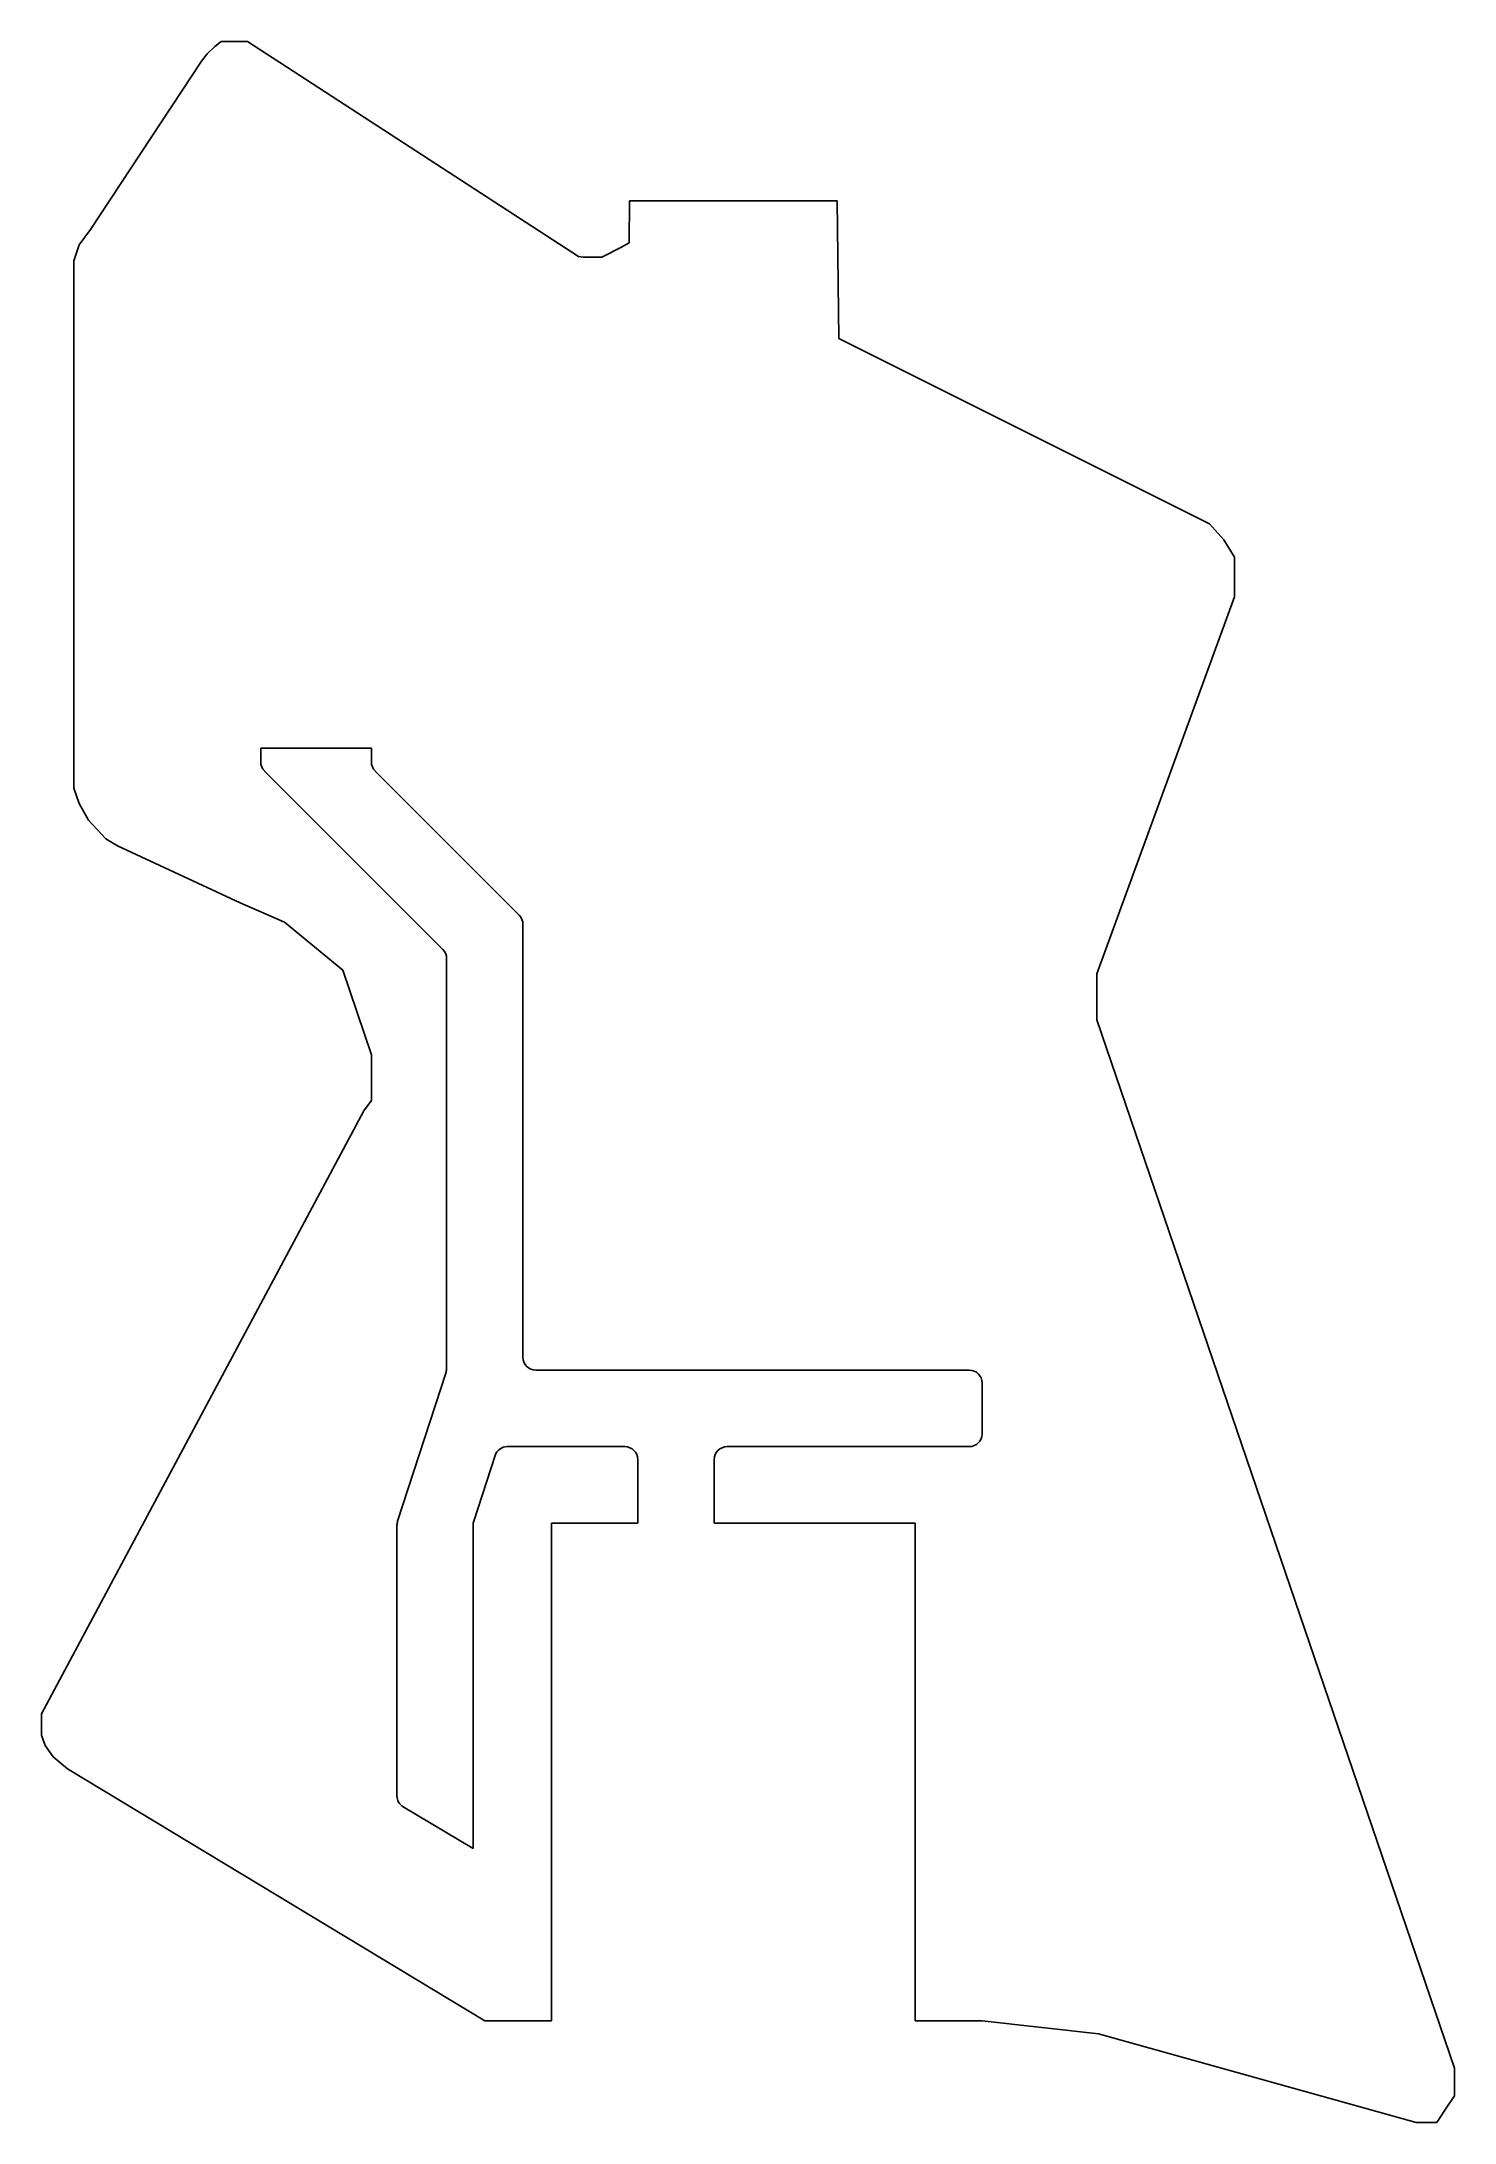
# Model space of a CAD drawing. Header units: millimetres. Extents: x 44 to 413, y 43 to 587.
import ezdxf

# ---------------------------------------------------------------- set-up
doc = ezdxf.new("R2010")
doc.units = ezdxf.units.MM
doc.layers.add('Fillet069', color=7, linetype='CONTINUOUS')

msp = doc.modelspace()

# ---------------------------------------------------------------- linework, layer by layer
at = {"layer": 'Fillet069'}
for p, q in [((57, 538), (85.9748, 581.98)), ((57, 538, 7), (85.9748, 581.98, 7)), ((57, 538), (85.9748, 581.98)), ((57, 538, 7), (85.9748, 581.98, 7)), ((87.4848, 583.86), (85.9748, 581.98)), ((87.4848, 583.86, 7), (85.9748, 581.98, 7)), ((87.4848, 583.86), (85.9748, 581.98)), ((87.4848, 583.86, 7), (85.9748, 581.98, 7)), ((85.9748, 581.98, 7), (85.9748, 581.98)), ((85.9748, 581.98, 7), (85.9748, 581.98)), ((89.4748, 585.83), (87.4848, 583.86)), ((89.4748, 585.83, 7), (87.4848, 583.86, 7)), ((89.4748, 585.83), (87.4848, 583.86)), ((89.4748, 585.83, 7), (87.4848, 583.86, 7)), ((87.4848, 583.86, 7), (87.4848, 583.86)), ((87.4848, 583.86, 7), (87.4848, 583.86)), ((91.1348, 587.073), (89.4748, 585.83)), ((91.1348, 587.073, 7), (89.4748, 585.83, 7)), ((91.1348, 587.073), (89.4748, 585.83)), ((91.1348, 587.073, 7), (89.4748, 585.83, 7)), ((89.4748, 585.83, 7), (89.4748, 585.83)), ((89.4748, 585.83, 7), (89.4748, 585.83)), ((97.9865, 587.073), (91.1348, 587.073)), ((97.9865, 587.073, 7), (91.1348, 587.073, 7)), ((91.1348, 587.073, 7), (91.1348, 587.073)), ((97.9865, 587.073), (91.1348, 587.073)), ((91.1348, 587.073, 7), (91.1348, 587.073)), ((97.9865, 587.073, 7), (91.1348, 587.073, 7)), ((184.499, 530.912), (97.9865, 587.073)), ((184.499, 530.912, 7), (97.9865, 587.073, 7)), ((97.9865, 587.073, 7), (97.9865, 587.073)), ((184.499, 530.912), (97.9865, 587.073)), ((97.9865, 587.073, 7), (97.9865, 587.073)), ((184.499, 530.912, 7), (97.9865, 587.073, 7)), ((197.848, 545.5), (197.726, 534.521)), ((197.848, 545.5, 7), (197.726, 534.521, 7)), ((197.848, 545.5), (197.726, 534.521)), ((197.848, 545.5, 7), (197.726, 534.521, 7)), ((252.15, 545.5), (197.848, 545.5)), ((252.15, 545.5, 7), (197.848, 545.5, 7)), ((197.848, 545.5, 7), (197.848, 545.5)), ((252.15, 545.5), (197.848, 545.5)), ((197.848, 545.5, 7), (197.848, 545.5)), ((252.15, 545.5, 7), (197.848, 545.5, 7)), ((252.15, 545.5), (252.536, 509.5)), ((252.15, 545.5, 7), (252.536, 509.5, 7)), ((252.15, 545.5), (252.536, 509.5)), ((252.15, 545.5, 7), (252.15, 545.5)), ((252.15, 545.5, 7), (252.15, 545.5)), ((252.15, 545.5, 7), (252.536, 509.5, 7)), ((52.6, 529.8), (54, 534)), ((52.6, 529.8, 7), (54, 534, 7)), ((52.6, 529.8), (54, 534)), ((52.6, 529.8, 7), (54, 534, 7)), ((54, 534), (57, 538)), ((54, 534, 7), (57, 538, 7)), ((54, 534), (57, 538)), ((54, 534, 7), (57, 538, 7)), ((54, 534, 7), (54, 534)), ((54, 534, 7), (54, 534)), ((57, 538, 7), (57, 538)), ((57, 538, 7), (57, 538)), ((195.596, 533.25), (190.601, 530.784)), ((195.596, 533.25, 7), (190.601, 530.784, 7)), ((195.596, 533.25), (190.601, 530.784)), ((195.596, 533.25, 7), (190.601, 530.784, 7)), ((197.726, 534.521), (195.596, 533.25)), ((197.726, 534.521, 7), (195.596, 533.25, 7)), ((197.726, 534.521), (195.596, 533.25)), ((197.726, 534.521, 7), (195.596, 533.25, 7)), ((195.596, 533.25, 7), (195.596, 533.25)), ((195.596, 533.25, 7), (195.596, 533.25)), ((197.726, 534.521, 7), (197.726, 534.521)), ((197.726, 534.521, 7), (197.726, 534.521)), ((52.6, 392), (52.6, 529.8)), ((52.6, 529.8, 7), (52.6, 529.8)), ((52.6, 392, 7), (52.6, 529.8, 7)), ((52.6, 529.8, 7), (52.6, 529.8)), ((52.6, 392), (52.6, 529.8)), ((52.6, 392, 7), (52.6, 529.8, 7)), ((185.731, 530.784), (184.499, 530.912)), ((185.731, 530.784, 7), (184.499, 530.912, 7)), ((184.499, 530.912, 7), (184.499, 530.912)), ((185.731, 530.784), (184.499, 530.912)), ((184.499, 530.912, 7), (184.499, 530.912)), ((185.731, 530.784, 7), (184.499, 530.912, 7)), ((190.601, 530.784), (185.731, 530.784)), ((190.601, 530.784, 7), (185.731, 530.784, 7)), ((185.731, 530.784, 7), (185.731, 530.784)), ((190.601, 530.784), (185.731, 530.784)), ((185.731, 530.784, 7), (185.731, 530.784)), ((190.601, 530.784, 7), (185.731, 530.784, 7)), ((190.601, 530.784, 7), (190.601, 530.784)), ((190.601, 530.784, 7), (190.601, 530.784)), ((252.536, 509.5), (349.402, 461.057)), ((252.536, 509.5, 7), (349.402, 461.057, 7)), ((252.536, 509.5), (349.402, 461.057)), ((252.536, 509.5, 7), (252.536, 509.5)), ((252.536, 509.5, 7), (252.536, 509.5)), ((252.536, 509.5, 7), (349.402, 461.057, 7)), ((349.402, 461.057), (353.186, 456.92)), ((349.402, 461.057, 7), (353.186, 456.92, 7)), ((349.402, 461.057), (353.186, 456.92)), ((349.402, 461.057, 7), (349.402, 461.057)), ((349.402, 461.057, 7), (349.402, 461.057)), ((349.402, 461.057, 7), (353.186, 456.92, 7)), ((353.186, 456.92), (355.987, 452.42)), ((353.186, 456.92, 7), (355.987, 452.42, 7)), ((353.186, 456.92), (355.987, 452.42)), ((353.186, 456.92, 7), (353.186, 456.92)), ((353.186, 456.92, 7), (353.186, 456.92)), ((353.186, 456.92, 7), (355.987, 452.42, 7)), ((355.987, 452.42), (355.987, 442.02)), ((355.987, 452.42, 7), (355.987, 442.02, 7)), ((355.987, 452.42), (355.987, 442.02)), ((355.987, 452.42, 7), (355.987, 452.42)), ((355.987, 452.42, 7), (355.987, 452.42)), ((355.987, 452.42, 7), (355.987, 442.02, 7)), ((355.987, 442.02), (320, 343.5)), ((355.987, 442.02, 7), (320, 343.5, 7)), ((355.987, 442.02), (320, 343.5)), ((355.987, 442.02, 7), (320, 343.5, 7)), ((355.987, 442.02, 7), (355.987, 442.02)), ((355.987, 442.02, 7), (355.987, 442.02)), ((101.467, 402.5), (130.4, 402.5)), ((101.467, 402.5), (101.467, 398.888)), ((101.467, 402.5), (101.467, 402.5, 7)), ((101.467, 402.5), (130.4, 402.5)), ((101.467, 402.5, 7), (130.4, 402.5, 7)), ((101.467, 402.5), (101.467, 398.888)), ((101.467, 402.5), (101.467, 402.5, 7)), ((101.467, 402.5, 7), (101.467, 398.888, 7)), ((101.467, 402.5, 7), (130.4, 402.5, 7)), ((101.467, 402.5, 7), (101.467, 398.888, 7)), ((130.4, 402.5), (130.4, 398.886)), ((130.4, 402.5), (130.4, 398.886)), ((130.4, 402.5), (130.4, 402.5, 7)), ((130.4, 402.5, 7), (130.4, 398.886, 7)), ((130.4, 402.5), (130.4, 402.5, 7)), ((130.4, 402.5, 7), (130.4, 398.886, 7)), ((101.467, 398.888), (101.467, 398.888, 7)), ((101.467, 398.888), (101.467, 398.888, 7)), ((130.4, 398.886), (130.4, 398.886, 7)), ((130.4, 398.886), (130.4, 398.886, 7)), ((54, 388), (52.6, 392)), ((52.6, 392, 7), (52.6, 392)), ((54, 388, 7), (52.6, 392, 7)), ((52.6, 392, 7), (52.6, 392)), ((54, 388), (52.6, 392)), ((54, 388, 7), (52.6, 392, 7)), ((102.449, 396.519), (149.086, 349.881)), ((102.449, 396.519), (102.449, 396.519, 7)), ((102.449, 396.519), (149.086, 349.881)), ((102.449, 396.519), (102.449, 396.519, 7)), ((102.449, 396.519, 7), (149.086, 349.881, 7)), ((102.449, 396.519, 7), (149.086, 349.881, 7)), ((131.379, 396.519), (169.021, 358.816)), ((131.379, 396.519), (169.021, 358.816)), ((131.379, 396.519), (131.379, 396.519, 7)), ((131.379, 396.519, 7), (169.021, 358.816, 7)), ((131.379, 396.519), (131.379, 396.519, 7)), ((131.379, 396.519, 7), (169.021, 358.816, 7)), ((56.5, 383.7), (54, 388)), ((54, 388, 7), (54, 388)), ((56.5, 383.7, 7), (54, 388, 7)), ((54, 388, 7), (54, 388)), ((56.5, 383.7), (54, 388)), ((56.5, 383.7, 7), (54, 388, 7)), ((61, 378.8), (56.5, 383.7)), ((56.5, 383.7, 7), (56.5, 383.7)), ((61, 378.8, 7), (56.5, 383.7, 7)), ((56.5, 383.7, 7), (56.5, 383.7)), ((61, 378.8), (56.5, 383.7)), ((61, 378.8, 7), (56.5, 383.7, 7)), ((64, 377), (61, 378.8)), ((61, 378.8, 7), (61, 378.8)), ((64, 377, 7), (61, 378.8, 7)), ((61, 378.8, 7), (61, 378.8)), ((64, 377), (61, 378.8)), ((64, 377, 7), (61, 378.8, 7)), ((96.1282, 362.119), (64, 377)), ((64, 377, 7), (64, 377)), ((96.1282, 362.119, 7), (64, 377, 7)), ((64, 377, 7), (64, 377)), ((96.1282, 362.119), (64, 377)), ((96.1282, 362.119, 7), (64, 377, 7)), ((107.659, 357.048), (96.1282, 362.119)), ((96.1282, 362.119, 7), (96.1282, 362.119)), ((107.659, 357.048, 7), (96.1282, 362.119, 7)), ((96.1282, 362.119, 7), (96.1282, 362.119)), ((107.659, 357.048), (96.1282, 362.119)), ((107.659, 357.048, 7), (96.1282, 362.119, 7)), ((169.021, 358.816), (169.021, 358.816, 7)), ((169.021, 358.816), (169.021, 358.816, 7)), ((107.659, 357.048), (122.894, 344.497)), ((107.659, 357.048, 7), (107.659, 357.048)), ((107.659, 357.048, 7), (122.894, 344.497, 7)), ((107.659, 357.048), (122.894, 344.497)), ((107.659, 357.048, 7), (107.659, 357.048)), ((107.659, 357.048, 7), (122.894, 344.497, 7)), ((170, 356.449), (170, 243.35)), ((170, 356.449), (170, 243.35)), ((170, 356.449), (170, 356.449, 7)), ((170, 356.449, 7), (170, 243.35, 7)), ((170, 356.449), (170, 356.449, 7)), ((170, 356.449, 7), (170, 243.35, 7)), ((149.086, 349.881), (149.086, 349.881, 7)), ((149.086, 349.881), (149.086, 349.881, 7)), ((122.894, 344.497), (130.394, 322.397)), ((122.894, 344.497, 7), (122.894, 344.497)), ((122.894, 344.497, 7), (130.394, 322.397, 7)), ((122.894, 344.497), (130.394, 322.397)), ((122.894, 344.497, 7), (122.894, 344.497)), ((122.894, 344.497, 7), (130.394, 322.397, 7)), ((150.067, 347.512), (150.067, 240.509)), ((150.067, 347.512), (150.067, 347.512, 7)), ((150.067, 347.512), (150.067, 240.509)), ((150.067, 347.512), (150.067, 347.512, 7)), ((150.067, 347.512, 7), (150.067, 240.509, 7)), ((150.067, 347.512, 7), (150.067, 240.509, 7)), ((320, 343.5), (320, 331.5)), ((320, 343.5, 7), (320, 331.5, 7)), ((320, 343.5), (320, 331.5)), ((320, 343.5, 7), (320, 343.5)), ((320, 343.5, 7), (320, 343.5)), ((320, 343.5, 7), (320, 331.5, 7)), ((320, 331.5), (413.447, 57.5962)), ((320, 331.5, 7), (413.447, 57.5962, 7)), ((320, 331.5), (413.447, 57.5962)), ((320, 331.5, 7), (320, 331.5)), ((320, 331.5, 7), (320, 331.5)), ((320, 331.5, 7), (413.447, 57.5962, 7)), ((130.394, 322.397), (130.394, 310.397)), ((130.394, 322.397, 7), (130.394, 322.397)), ((130.394, 322.397, 7), (130.394, 310.397, 7)), ((130.394, 322.397), (130.394, 310.397)), ((130.394, 322.397, 7), (130.394, 322.397)), ((130.394, 322.397, 7), (130.394, 310.397, 7)), ((130.394, 310.397), (128.394, 307.697)), ((130.394, 310.397, 7), (128.394, 307.697, 7)), ((130.394, 310.397), (128.394, 307.697)), ((130.394, 310.397, 7), (128.394, 307.697, 7)), ((130.394, 310.397, 7), (130.394, 310.397)), ((130.394, 310.397, 7), (130.394, 310.397)), ((128.394, 307.697), (44.2002, 150.2)), ((128.394, 307.697, 7), (44.2002, 150.2, 7)), ((128.394, 307.697), (44.2002, 150.2)), ((128.394, 307.697, 7), (44.2002, 150.2, 7)), ((128.394, 307.697, 7), (128.394, 307.697)), ((128.394, 307.697, 7), (128.394, 307.697)), ((137.248, 200.526), (149.903, 239.474)), ((137.248, 200.526), (149.903, 239.474)), ((137.248, 200.526, 7), (149.903, 239.474, 7)), ((137.248, 200.526, 7), (149.903, 239.474, 7)), ((149.903, 239.474), (149.903, 239.474, 7)), ((149.903, 239.474), (149.903, 239.474, 7)), ((150.067, 240.509), (150.067, 240.509, 7)), ((150.067, 240.509), (150.067, 240.509, 7)), ((170, 243.35), (170, 243.35, 7)), ((170, 243.35), (170, 243.35, 7)), ((173.35, 240), (286.65, 240)), ((173.35, 240), (286.65, 240)), ((173.35, 240), (173.35, 240, 7)), ((173.35, 240, 7), (286.65, 240, 7)), ((173.35, 240), (173.35, 240, 7)), ((173.35, 240, 7), (286.65, 240, 7)), ((286.65, 240), (286.65, 240, 7)), ((286.65, 240), (286.65, 240, 7)), ((290, 236.65), (290, 223.35)), ((290, 236.65), (290, 223.35)), ((290, 236.65), (290, 236.65, 7)), ((290, 236.65, 7), (290, 223.35, 7)), ((290, 236.65), (290, 236.65, 7)), ((290, 236.65, 7), (290, 223.35, 7)), ((290, 223.35), (290, 223.35, 7)), ((290, 223.35), (290, 223.35, 7)), ((157.14, 200.505), (162.722, 217.685)), ((157.14, 200.505), (162.722, 217.685)), ((157.14, 200.505, 7), (162.722, 217.685, 7)), ((157.14, 200.505, 7), (162.722, 217.685, 7)), ((162.722, 217.685), (162.722, 217.685, 7)), ((162.722, 217.685), (162.722, 217.685, 7)), ((165.908, 220), (196.65, 220)), ((165.908, 220), (165.908, 220, 7)), ((165.908, 220), (196.65, 220)), ((165.908, 220), (165.908, 220, 7)), ((165.908, 220, 7), (196.65, 220, 7)), ((165.908, 220, 7), (196.65, 220, 7)), ((196.65, 220), (196.65, 220, 7)), ((196.65, 220), (196.65, 220, 7)), ((286.65, 220), (223.35, 220)), ((223.35, 220), (223.35, 220, 7)), ((286.65, 220), (223.35, 220)), ((223.35, 220), (223.35, 220, 7)), ((286.65, 220, 7), (223.35, 220, 7)), ((286.65, 220, 7), (223.35, 220, 7)), ((286.65, 220), (286.65, 220, 7)), ((286.65, 220), (286.65, 220, 7)), ((200, 216.65), (200, 200)), ((200, 216.65), (200, 216.65, 7)), ((200, 216.65), (200, 200)), ((200, 216.65), (200, 216.65, 7)), ((200, 216.65, 7), (200, 200, 7)), ((200, 216.65, 7), (200, 200, 7)), ((220, 200), (220, 216.65)), ((220, 200), (220, 216.65)), ((220, 216.65), (220, 216.65, 7)), ((220, 200, 7), (220, 216.65, 7)), ((220, 216.65), (220, 216.65, 7)), ((220, 200, 7), (220, 216.65, 7)), ((137.085, 133.454), (137.085, 199.491)), ((137.085, 199.491), (137.085, 199.491, 7)), ((137.085, 133.454), (137.085, 199.491)), ((137.085, 199.491), (137.085, 199.491, 7)), ((137.085, 133.454, 7), (137.085, 199.491, 7)), ((137.085, 133.454, 7), (137.085, 199.491, 7)), ((137.248, 200.526), (137.248, 200.526, 7)), ((137.248, 200.526), (137.248, 200.526, 7)), ((156.976, 121.576), (156.976, 199.469)), ((156.976, 121.576), (156.976, 199.469)), ((156.976, 199.469), (156.976, 199.469, 7)), ((156.976, 121.576, 7), (156.976, 199.469, 7)), ((156.976, 199.469), (156.976, 199.469, 7)), ((156.976, 121.576, 7), (156.976, 199.469, 7)), ((157.14, 200.505), (157.14, 200.505, 7)), ((157.14, 200.505), (157.14, 200.505, 7)), ((177.5, 200), (200, 200)), ((177.5, 70.0001), (177.5, 200)), ((177.5, 200), (200, 200)), ((177.5, 200, 7), (200, 200, 7)), ((177.5, 200), (177.5, 200, 7)), ((177.5, 70.0001), (177.5, 200)), ((177.5, 200), (177.5, 200, 7)), ((177.5, 70.0001, 7), (177.5, 200, 7)), ((177.5, 200, 7), (200, 200, 7)), ((177.5, 70.0001, 7), (177.5, 200, 7)), ((200, 200, 7), (200, 200)), ((200, 200, 7), (200, 200)), ((220, 200), (272.5, 200)), ((220, 200), (220, 200, 7)), ((220, 200), (272.5, 200)), ((220, 200, 7), (272.5, 200, 7)), ((220, 200), (220, 200, 7)), ((220, 200, 7), (272.5, 200, 7)), ((272.5, 200), (272.5, 70.0001)), ((272.5, 200), (272.5, 200, 7)), ((272.5, 200), (272.5, 70.0001)), ((272.5, 200, 7), (272.5, 70.0001, 7)), ((272.5, 200), (272.5, 200, 7)), ((272.5, 200, 7), (272.5, 70.0001, 7)), ((44.2002, 150.2), (44.2002, 148.6)), ((44.2002, 150.2, 7), (44.2002, 148.6, 7)), ((44.2002, 150.2), (44.2002, 148.6)), ((44.2002, 150.2, 7), (44.2002, 150.2)), ((44.2002, 150.2, 7), (44.2002, 150.2)), ((44.2002, 150.2, 7), (44.2002, 148.6, 7)), ((44.2002, 148.6), (44.2002, 144.6)), ((44.2002, 148.6, 7), (44.2002, 144.6, 7)), ((44.2002, 148.6), (44.2002, 144.6)), ((44.2002, 148.6, 7), (44.2002, 148.6)), ((44.2002, 148.6, 7), (44.2002, 148.6)), ((44.2002, 148.6, 7), (44.2002, 144.6, 7)), ((44.2002, 144.6), (45.1102, 141.95)), ((44.2002, 144.6, 7), (45.1102, 141.95, 7)), ((44.2002, 144.6), (45.1102, 141.95)), ((44.2002, 144.6, 7), (44.2002, 144.6)), ((44.2002, 144.6, 7), (44.2002, 144.6)), ((44.2002, 144.6, 7), (45.1102, 141.95, 7)), ((45.1102, 141.95), (47.2242, 138.987)), ((45.1102, 141.95, 7), (47.2242, 138.987, 7)), ((45.1102, 141.95), (47.2242, 138.987)), ((45.1102, 141.95, 7), (45.1102, 141.95)), ((45.1102, 141.95, 7), (45.1102, 141.95)), ((45.1102, 141.95, 7), (47.2242, 138.987, 7)), ((47.2242, 138.987), (50.9702, 135.84)), ((47.2242, 138.987, 7), (50.9702, 135.84, 7)), ((47.2242, 138.987), (50.9702, 135.84)), ((47.2242, 138.987, 7), (47.2242, 138.987)), ((47.2242, 138.987, 7), (47.2242, 138.987)), ((47.2242, 138.987, 7), (50.9702, 135.84, 7)), ((160, 70.0001), (50.9702, 135.84)), ((160, 70.0001, 7), (50.9702, 135.84, 7)), ((50.9702, 135.84, 7), (50.9702, 135.84)), ((160, 70.0001), (50.9702, 135.84)), ((50.9702, 135.84, 7), (50.9702, 135.84)), ((160, 70.0001, 7), (50.9702, 135.84, 7)), ((137.085, 133.454), (137.085, 128.809)), ((137.085, 133.454), (137.085, 133.454, 7)), ((137.085, 133.454), (137.085, 128.809)), ((137.085, 133.454), (137.085, 133.454, 7)), ((137.085, 133.454, 7), (137.085, 128.809, 7)), ((137.085, 133.454, 7), (137.085, 128.809, 7)), ((137.085, 128.809), (137.085, 128.809, 7)), ((137.085, 128.809), (137.085, 128.809, 7)), ((138.714, 125.935), (156.976, 115)), ((138.714, 125.935), (138.714, 125.935, 7)), ((138.714, 125.935), (156.976, 115)), ((138.714, 125.935), (138.714, 125.935, 7)), ((138.714, 125.935, 7), (156.976, 115, 7)), ((138.714, 125.935, 7), (156.976, 115, 7)), ((156.976, 121.576), (156.976, 115)), ((156.976, 121.576), (156.976, 121.576, 7)), ((156.976, 121.576), (156.976, 115)), ((156.976, 121.576, 7), (156.976, 115, 7)), ((156.976, 121.576), (156.976, 121.576, 7)), ((156.976, 121.576, 7), (156.976, 115, 7)), ((156.976, 115), (156.976, 115, 7)), ((156.976, 115), (156.976, 115, 7)), ((177.5, 70.0001), (160, 70.0001)), ((177.5, 70.0001, 7), (160, 70.0001, 7)), ((160, 70.0001, 7), (160, 70.0001)), ((177.5, 70.0001), (160, 70.0001)), ((160, 70.0001, 7), (160, 70.0001)), ((177.5, 70.0001, 7), (160, 70.0001, 7)), ((177.5, 70.0001), (177.5, 70.0001, 7)), ((177.5, 70.0001), (177.5, 70.0001, 7)), ((290, 70.0001), (272.5, 70.0001)), ((272.5, 70.0001, 7), (272.5, 70.0001)), ((290, 70.0001, 7), (272.5, 70.0001, 7)), ((272.5, 70.0001, 7), (272.5, 70.0001)), ((290, 70.0001), (272.5, 70.0001)), ((290, 70.0001, 7), (272.5, 70.0001, 7)), ((320.445, 66.6106), (290, 70.0001)), ((290, 70.0001, 7), (290, 70.0001)), ((320.445, 66.6106, 7), (290, 70.0001, 7)), ((290, 70.0001, 7), (290, 70.0001)), ((320.445, 66.6106), (290, 70.0001)), ((320.445, 66.6106, 7), (290, 70.0001, 7)), ((403.447, 43.4657), (320.445, 66.6106)), ((320.445, 66.6106, 7), (320.445, 66.6106)), ((403.447, 43.4657, 7), (320.445, 66.6106, 7)), ((320.445, 66.6106, 7), (320.445, 66.6106)), ((403.447, 43.4657), (320.445, 66.6106)), ((403.447, 43.4657, 7), (320.445, 66.6106, 7)), ((413.447, 50.3962), (413.447, 57.5962)), ((413.447, 50.3962, 7), (413.447, 57.5962, 7)), ((413.447, 57.5962, 7), (413.447, 57.5962)), ((413.447, 50.3962), (413.447, 57.5962)), ((413.447, 57.5962, 7), (413.447, 57.5962)), ((413.447, 50.3962, 7), (413.447, 57.5962, 7)), ((413.447, 50.3962), (410.947, 46.6962)), ((413.447, 50.3962, 7), (410.947, 46.6962, 7)), ((413.447, 50.3962), (410.947, 46.6962)), ((413.447, 50.3962, 7), (410.947, 46.6962, 7)), ((413.447, 50.3962, 7), (413.447, 50.3962)), ((413.447, 50.3962, 7), (413.447, 50.3962)), ((410.947, 46.6962), (408.821, 43.4657)), ((410.947, 46.6962, 7), (408.821, 43.4657, 7)), ((410.947, 46.6962), (408.821, 43.4657)), ((410.947, 46.6962, 7), (408.821, 43.4657, 7)), ((410.947, 46.6962, 7), (410.947, 46.6962)), ((410.947, 46.6962, 7), (410.947, 46.6962)), ((408.821, 43.4657), (403.447, 43.4657)), ((403.447, 43.4657, 7), (403.447, 43.4657)), ((408.821, 43.4657, 7), (403.447, 43.4657, 7)), ((403.447, 43.4657, 7), (403.447, 43.4657)), ((408.821, 43.4657), (403.447, 43.4657)), ((408.821, 43.4657, 7), (403.447, 43.4657, 7)), ((408.821, 43.4657, 7), (408.821, 43.4657)), ((408.821, 43.4657, 7), (408.821, 43.4657))]:
    msp.add_line(p, q, dxfattribs=at)
for centre, start, end in [((104.817, 398.888), 180, -135), ((104.817, 398.888), 180, -135), ((104.817, 398.888, 7), 180, -135), ((104.817, 398.888, 7), 180, -135), ((133.75, 398.886), 180, -135.047), ((133.75, 398.886), 180, -135.047), ((133.75, 398.886, 7), 180, -135.047), ((133.75, 398.886, 7), 180, -135.047), ((166.65, 356.449), 0, 44.9529), ((166.65, 356.449), 0, 44.9529), ((166.65, 356.449, 7), 0, 44.9529), ((166.65, 356.449, 7), 0, 44.9529), ((146.717, 347.512), 0, 45), ((146.717, 347.512), 0, 45), ((146.717, 347.512, 7), 0, 45), ((146.717, 347.512, 7), 0, 45), ((146.717, 240.509), -18, 0), ((146.717, 240.509), -18, 0), ((146.717, 240.509, 7), -18, 0), ((146.717, 240.509, 7), -18, 0), ((173.35, 243.35), 180, -90), ((173.35, 243.35), 180, -90), ((173.35, 243.35, 7), 180, -90), ((173.35, 243.35, 7), 180, -90), ((286.65, 236.65), 0, 90), ((286.65, 236.65), 0, 90), ((286.65, 236.65, 7), 0, 90), ((286.65, 236.65, 7), 0, 90), ((286.65, 223.35), -90, 0), ((286.65, 223.35), -90, 0), ((286.65, 223.35, 7), -90, 0), ((286.65, 223.35, 7), -90, 0), ((165.908, 216.65), 90, 162), ((165.908, 216.65), 90, 162), ((165.908, 216.65, 7), 90, 162), ((165.908, 216.65, 7), 90, 162), ((196.65, 216.65), 0, 90), ((196.65, 216.65), 0, 90), ((196.65, 216.65, 7), 0, 90), ((196.65, 216.65, 7), 0, 90), ((223.35, 216.65), 90, 180), ((223.35, 216.65), 90, 180), ((223.35, 216.65, 7), 90, 180), ((223.35, 216.65, 7), 90, 180), ((140.435, 199.491), 162, 180), ((140.435, 199.491), 162, 180), ((140.435, 199.491, 7), 162, 180), ((140.435, 199.491, 7), 162, 180), ((160.326, 199.469), 162, 180), ((160.326, 199.469), 162, 180), ((160.326, 199.469, 7), 162, 180), ((160.326, 199.469, 7), 162, 180), ((140.435, 128.809), 180, -120.911), ((140.435, 128.809), 180, -120.911), ((140.435, 128.809, 7), 180, -120.911), ((140.435, 128.809, 7), 180, -120.911)]:
    msp.add_arc(centre, 3.35, start, end, dxfattribs=at)

doc.saveas('drawing.dxf')
